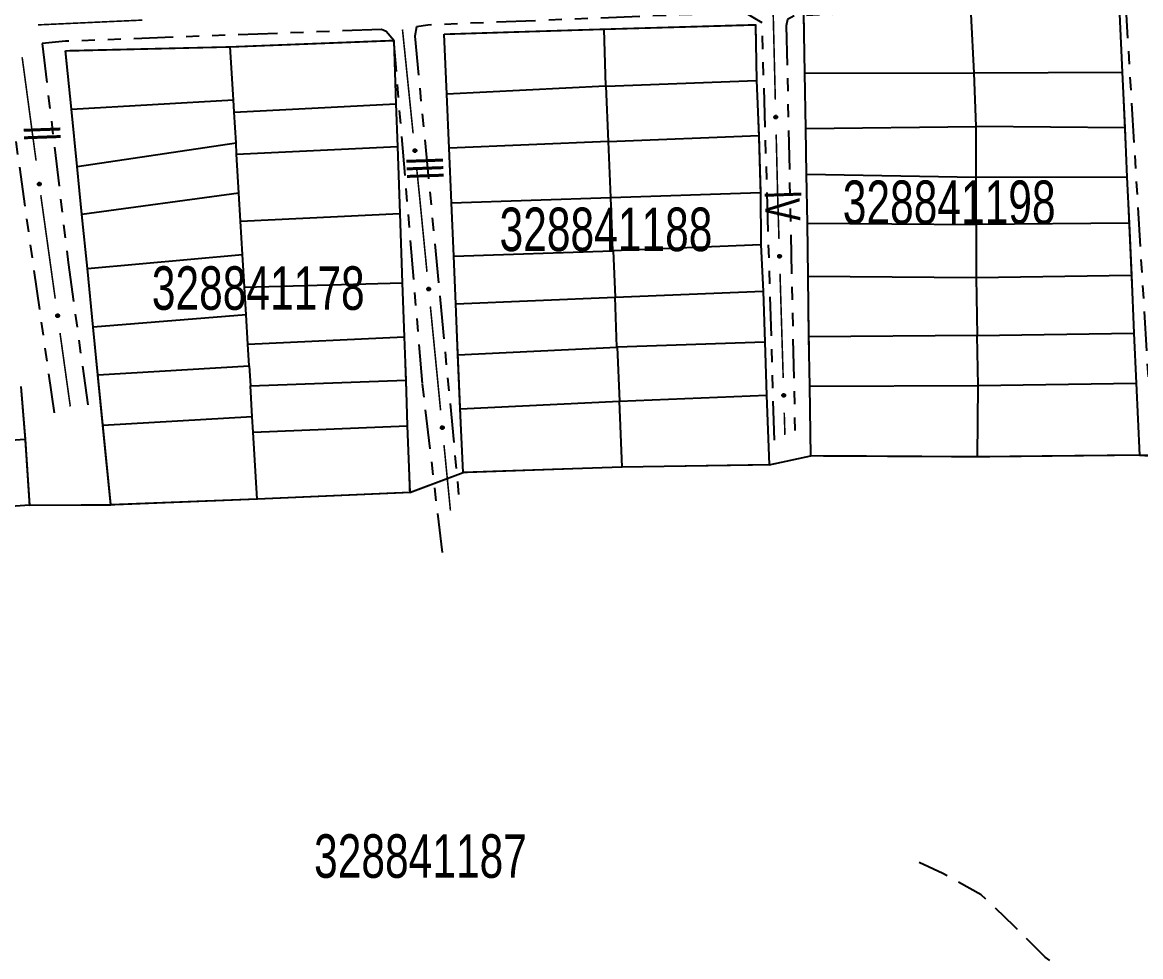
# Model space of a CAD drawing. Extents: x 203604 to 204690, y 4848469 to 4850418.
# Drawn here: x 203919.3 to 204047.8, y 4850083.7 to 4850191.1 of the extents above; entities that cross this region are included whole.
import ezdxf

# ---------------------------------------------------------------- set-up
doc = ezdxf.new("R2010")
doc.units = 0
doc.header["$LTSCALE"] = 1.5
doc.header["$MEASUREMENT"] = 0
doc.linetypes.add('TRACO_15', pattern=[3, 2, -1])
doc.linetypes.add('TRACO_25', pattern=[8, 3, -1, 1, -1, 1, -1])
for name, color, linetype in [('CD_MALHA_LOTES', 7, 'CONTINUOUS'), ('CD_TXT_QUADRA', 2, 'CONTINUOUS'), ('RU-QUADRA', 210, 'CONTINUOUS'), ('SV-CAMINHO-TRILHA', 20, 'CONTINUOUS'), ('SV-EIXO-RUA-N-PAV', 6, 'CONTINUOUS'), ('SV-RUA-NAO-PAV', 7, 'CONTINUOUS'), ('SV-TXT-VIA-ATUAL', 250, 'CONTINUOUS')]:
    doc.layers.add(name, color=color, linetype=linetype)
doc.styles.add('ARIAL', font='ARIAL.SHX')

msp = doc.modelspace()

# ---------------------------------------------------------------- linework, layer by layer
at = {"layer": 'CD_MALHA_LOTES', "linetype": 'Continuous', "flags": 128}
for points in [[(204009.229472, 4850185.240335), (204009.123069, 4850192.01684)], [(204028.699466, 4850185.278857), (204028.365569, 4850192.01684)], [(204045.414624, 4850192.01684), (204045.716152, 4850185.350439)], [(203967.765063, 4850189.713292), (203986.131971, 4850190.285271)], [(203986.131971, 4850190.285271), (204003.54558, 4850190.793698)], [(203986.131971, 4850190.285271), (203986.322655, 4850183.738454)], [(204003.54558, 4850190.793698), (204003.672687, 4850184.374813)], [(203943.169929, 4850188.251565), (203961.961226, 4850188.990239)], [(203961.961226, 4850188.990239), (203962.218634, 4850181.688162)], [(203968.061761, 4850182.793251), (203967.765063, 4850189.713292)], [(203924.231041, 4850187.806692), (203943.169929, 4850188.251565)], [(203924.901858, 4850181.08625), (203924.231041, 4850187.806692)], [(203943.530849, 4850182.16431), (203943.169929, 4850188.251565)], [(204009.229472, 4850185.240335), (204028.699466, 4850185.278857)], [(204009.329687, 4850178.857845), (204009.229472, 4850185.240335)], [(204028.699466, 4850185.278857), (204045.716152, 4850185.350439)], [(204028.924863, 4850179.080461), (204028.699466, 4850185.278857)], [(204045.716152, 4850185.350439), (204046.005197, 4850178.960032)], [(203986.322655, 4850183.738454), (203968.061761, 4850182.793251)], [(203986.404579, 4850183.742694), (204003.672687, 4850184.374813)], [(203986.670688, 4850177.356082), (203986.404579, 4850183.742694)], [(204003.672687, 4850184.374813), (204003.9269, 4850178.051258)], [(203968.337043, 4850176.589532), (203968.061761, 4850182.793251)], [(203924.901858, 4850181.08625), (203943.530849, 4850182.16431)], [(203925.560113, 4850174.491661), (203924.901858, 4850181.08625)], [(203943.614125, 4850180.75977), (203943.530849, 4850182.16431)], [(203943.614125, 4850180.75977), (203962.218634, 4850181.688162)], [(203962.218634, 4850181.688162), (203962.391084, 4850176.796155)], [(203943.825069, 4850177.201987), (203943.614125, 4850180.75977)], [(204009.329687, 4850178.857845), (204028.924863, 4850179.080461)], [(204009.412662, 4850173.573372), (204009.329687, 4850178.857845)], [(204046.005197, 4850178.960032), (204028.924863, 4850179.080461)], [(204028.924863, 4850173.22016), (204028.924863, 4850179.080461)], [(204046.005197, 4850178.960032), (204046.262739, 4850173.266115)], [(203925.560113, 4850174.491661), (203943.825069, 4850177.201987)], [(203943.900613, 4850175.927864), (203943.825069, 4850177.201987)], [(203986.670688, 4850177.356082), (203968.337043, 4850176.589532)], [(203986.670688, 4850177.356082), (204003.9269, 4850178.051258)], [(203986.938008, 4850170.940391), (203986.670688, 4850177.356082)], [(204003.9269, 4850178.051258), (204004.11756, 4850171.505266)], [(203943.900613, 4850175.927864), (203962.391084, 4850176.796155)], [(203944.166338, 4850171.446153), (203943.900613, 4850175.927864)], [(203962.391084, 4850176.796155), (203962.663184, 4850169.077298)], [(203968.597379, 4850170.300741), (203968.337043, 4850176.589532)], [(203926.110956, 4850168.973158), (203925.560113, 4850174.491661)], [(204009.521878, 4850167.98864), (204009.412662, 4850173.573372)], [(204028.924863, 4850173.22016), (204009.412662, 4850173.573372)], [(204046.262739, 4850173.266115), (204028.924863, 4850173.22016)], [(204028.924863, 4850167.81065), (204028.924863, 4850173.22016)], [(204046.262739, 4850173.266115), (204046.501465, 4850167.988193)], [(203944.166338, 4850171.446153), (203926.110956, 4850168.973158)], [(203944.358508, 4850168.205024), (203944.166338, 4850171.446153)], [(203968.597379, 4850170.300741), (203986.938008, 4850170.940391)], [(203986.938008, 4850170.940391), (204004.11756, 4850171.505266)], [(203987.148813, 4850164.800723), (203986.938008, 4850170.940391)], [(204004.11756, 4850171.505266), (204004.181113, 4850165.499478)], [(203968.860079, 4850164.173659), (203968.597379, 4850170.300741)], [(203926.731518, 4850162.756184), (203926.110956, 4850168.973158)], [(203944.358508, 4850168.205024), (203962.663184, 4850169.077298)], [(203944.562132, 4850164.392593), (203944.358508, 4850168.205024)], [(203962.663184, 4850169.077298), (203962.943589, 4850161.122855)], [(204009.595829, 4850161.907975), (204009.521878, 4850167.98864)], [(204009.521878, 4850167.98864), (204028.924863, 4850167.81065)], [(204046.501465, 4850167.988193), (204028.924863, 4850167.81065)], [(204028.924863, 4850167.81065), (204028.924863, 4850161.724953)], [(204046.501465, 4850167.988193), (204046.771898, 4850162.009281)], [(203926.731518, 4850162.756184), (203944.562132, 4850164.392593)], [(203944.806904, 4850160.642388), (203944.562132, 4850164.392593)], [(204004.181113, 4850165.499478), (203987.193764, 4850164.802237)], [(203987.193764, 4850164.802237), (203987.416255, 4850159.462464)], [(204004.181113, 4850165.499478), (204004.435327, 4850160.160999)], [(203969.09422, 4850158.712663), (203968.860079, 4850164.173659)], [(203927.404843, 4850156.010617), (203926.731518, 4850162.756184)], [(204009.705386, 4850154.93055), (204009.595829, 4850161.907975)], [(204009.595829, 4850161.907975), (204028.924863, 4850161.724953)], [(204028.924863, 4850161.724953), (204046.771898, 4850162.009281)], [(204028.924863, 4850161.724953), (204029.037561, 4850155.075764)], [(204046.771898, 4850162.009281), (204047.074241, 4850155.324879)], [(203944.806904, 4850160.642388), (203962.943589, 4850161.122855)], [(203944.996209, 4850157.449569), (203944.806904, 4850160.642388)], [(203962.943589, 4850161.122855), (203963.163028, 4850154.897884)], [(203969.09422, 4850158.712663), (203987.416255, 4850159.462464)], [(203987.416255, 4850159.462464), (204004.435327, 4850160.160999)], [(203987.59371, 4850153.74173), (203987.416255, 4850159.462464)], [(204004.435327, 4850160.160999), (204004.625987, 4850154.314094)], [(203969.344913, 4850152.865607), (203969.09422, 4850158.712663)], [(203944.996209, 4850157.449569), (203927.404843, 4850156.010617)], [(203945.195443, 4850154.089288), (203944.996209, 4850157.449569)], [(203927.950037, 4850150.548702), (203927.404843, 4850156.010617)], [(204029.037561, 4850155.075764), (204047.074241, 4850155.324879)], [(204047.074241, 4850155.324879), (204047.333829, 4850149.585713)], [(203945.195443, 4850154.089288), (203963.163028, 4850154.897884)], [(203945.344209, 4850151.580216), (203945.195443, 4850154.089288)], [(203963.163028, 4850154.897884), (203963.338519, 4850149.919616)], [(204004.625987, 4850154.314094), (203987.654533, 4850153.743774)], [(204004.625987, 4850154.314094), (204004.816646, 4850148.212976)], [(204029.037561, 4850155.075764), (204009.705386, 4850154.93055)], [(204009.79492, 4850149.228377), (204009.705386, 4850154.93055)], [(204029.150259, 4850149.32816), (204029.037561, 4850155.075764)], [(203969.611926, 4850146.637931), (203969.344913, 4850152.865607)], [(203987.654533, 4850153.743774), (203987.913887, 4850147.519286)], [(203927.950037, 4850150.548702), (203945.344209, 4850151.580216)], [(203945.344209, 4850151.580216), (203945.479832, 4850149.292802)], [(203928.531032, 4850144.728129), (203927.950037, 4850150.548702)], [(203919.075537, 4850149.217592), (203919.571567, 4850143.141221)], [(203945.479832, 4850149.292802), (203963.338519, 4850149.919616)], [(203945.691889, 4850145.716244), (203945.479832, 4850149.292802)], [(203963.338519, 4850149.919616), (203963.522393, 4850144.703524)], [(204009.79492, 4850149.228377), (204029.150259, 4850149.32816)], [(204009.920686, 4850141.218633), (204009.79492, 4850149.228377)], [(204029.063484, 4850141.118931), (204029.150259, 4850149.32816)], [(204029.150259, 4850149.32816), (204047.333829, 4850149.585713)], [(204047.333829, 4850149.585713), (204047.707772, 4850141.318335)], [(203987.913887, 4850147.519286), (204004.816646, 4850148.212976)], [(204004.816646, 4850148.212976), (204005.134413, 4850140.205258)], [(203969.611926, 4850146.637931), (203987.913887, 4850147.519286)], [(203969.925876, 4850139.315512), (203969.611926, 4850146.637931)], [(203988.229231, 4850139.951045), (203987.913887, 4850147.519286)], [(203945.691889, 4850145.716244), (203928.531032, 4850144.728129)], [(203945.796582, 4850143.950495), (203945.691889, 4850145.716244)], [(203929.442413, 4850135.597643), (203928.531032, 4850144.728129)], [(203945.796582, 4850143.950495), (203963.522393, 4850144.703524)], [(203946.252265, 4850136.264952), (203945.796582, 4850143.950495)], [(203963.522393, 4850144.703524), (203963.792981, 4850137.027592)], [(203899.287392, 4850141.770858), (203919.571567, 4850143.141221)], [(203919.571567, 4850143.141221), (203920.067597, 4850135.576759)], [(204005.134413, 4850140.205258), (204009.920686, 4850141.218633)], [(204029.063484, 4850141.118931), (204009.920686, 4850141.218633)], [(204047.707772, 4850141.318335), (204029.063484, 4850141.118931)], [(204047.707772, 4850141.318335), (204053.722492, 4850140.935344)], [(203988.229231, 4850139.951045), (203969.925876, 4850139.315512)], [(204005.134413, 4850140.205258), (203988.229231, 4850139.951045)], [(203963.792981, 4850137.027592), (203969.925876, 4850139.315512)], [(203946.252265, 4850136.264952), (203929.442413, 4850135.597643)], [(203963.792981, 4850137.027592), (203946.252265, 4850136.264952)], [(203920.067597, 4850135.576759), (203899.964933, 4850134.154611)], [(203920.067597, 4850135.576759), (203929.442413, 4850135.597643)]]:
    msp.add_lwpolyline(points, dxfattribs=at)
at = {"layer": 'CD_MALHA_LOTES', "linetype": 'Continuous'}
for points in [[(203986.404579, 4850183.742694), (203986.322655, 4850183.738454)], [(203968.860079, 4850164.173659), (203987.148813, 4850164.800723)], [(203969.344913, 4850152.865607), (203987.59371, 4850153.74173)]]:
    msp.add_lwpolyline(points, dxfattribs=at)
at = {"layer": 'RU-QUADRA', "linetype": 'Continuous', "const_width": 0.18, "flags": 128}
for points in [[(204047.707772, 4850141.318335), (204047.333829, 4850149.585713), (204047.074241, 4850155.324879), (204046.771898, 4850162.009281), (204046.501465, 4850167.988193), (204046.262739, 4850173.266115), (204046.005197, 4850178.960032), (204045.716152, 4850185.350439), (204045.414624, 4850192.01684), (204028.365569, 4850192.01684), (204009.123069, 4850192.01684)], [(204005.134413, 4850140.205258), (204004.816646, 4850148.212976), (204004.625987, 4850154.314094), (204004.435327, 4850160.160999), (204004.181113, 4850165.499478), (204004.11756, 4850171.505266), (204003.9269, 4850178.051258), (204003.672687, 4850184.374813), (204003.54558, 4850190.793698), (203986.131971, 4850190.285271), (203967.765063, 4850189.713292)], [(203963.792981, 4850137.027592), (203963.522393, 4850144.703524), (203963.338519, 4850149.919616), (203963.163028, 4850154.897884), (203962.943589, 4850161.122855), (203962.663184, 4850169.077298), (203962.391084, 4850176.796155), (203962.218634, 4850181.688162), (203961.961226, 4850188.990239), (203943.169929, 4850188.251565), (203924.231041, 4850187.806692)], [(203920.067597, 4850135.576759), (203919.571567, 4850143.141221), (203919.075537, 4850149.217592)]]:
    msp.add_lwpolyline(points, dxfattribs=at)
at = {"layer": 'RU-QUADRA', "linetype": 'Continuous'}
for points in [[(204009.123069, 4850192.01684, 0.18, 0.18, 0), (204009.229472, 4850185.240335, 0.18, 0.18, 0), (204009.329687, 4850178.857845, 0.18, 0.18, 0), (204009.412662, 4850173.573372, 0.18, 0.18, 0), (204009.521878, 4850167.98864, 0.18, 0.18, 0), (204009.595829, 4850161.907975, 0.18, 0.18, 0), (204009.705386, 4850154.93055, 0.18, 0.18, 0), (204009.79492, 4850149.228377, 0.18, 0.18, 0), (204009.920686, 4850141.218633, 0.18, 0.18, 0)], [(203967.765063, 4850189.713292, 0.18, 0.18, 0), (203968.061761, 4850182.793251, 0.18, 0.18, 0), (203968.337043, 4850176.589532, 0.18, 0.18, 0), (203968.597379, 4850170.300741, 0.18, 0.18, 0), (203968.860079, 4850164.173659, 0.18, 0.18, 0), (203969.09422, 4850158.712663, 0.18, 0.18, 0), (203969.344913, 4850152.865607, 0.18, 0.18, 0), (203969.611926, 4850146.637931, 0.18, 0.18, 0), (203969.925876, 4850139.315512, 0.18, 0.18, 0)], [(203924.231041, 4850187.806692, 0.18, 0.18, 0), (203924.901858, 4850181.08625, 0.18, 0.18, 0), (203925.560113, 4850174.491661, 0.18, 0.18, 0), (203926.110956, 4850168.973158, 0.18, 0.18, 0), (203926.731518, 4850162.756184, 0.18, 0.18, 0), (203927.404843, 4850156.010617, 0.18, 0.18, 0), (203927.950037, 4850150.548702, 0.18, 0.18, 0), (203928.531032, 4850144.728129, 0.18, 0.18, 0), (203929.442413, 4850135.597643, 0.18, 0.18, 0)], [(204009.920686, 4850141.218633, 0.18, 0.18, 0), (204005.134413, 4850140.205258, 0.18, 0.18, 0)], [(204009.920686, 4850141.218633, 0.18, 0.18, 0), (204029.063484, 4850141.118931, 0.18, 0.18, 0)], [(204029.063484, 4850141.118931, 0.18, 0.18, 0), (204047.707772, 4850141.318335, 0.18, 0.18, 0)], [(204053.715272, 4850141.226651, 0.18, 0.18, 0), (204047.707772, 4850141.318335, 0.18, 0.18, 0)], [(203988.229231, 4850139.951045, 0.18, 0.18, 0), (203969.925876, 4850139.315512, 0.18, 0.18, 0)], [(203988.229231, 4850139.951045, 0.18, 0.18, 0), (204005.134413, 4850140.205258, 0.18, 0.18, 0)], [(203969.925876, 4850139.315512, 0.18, 0.18, 0), (203963.792981, 4850137.027592, 0.18, 0.18, 0)], [(203946.252265, 4850136.264952, 0.18, 0.18, 0), (203929.442413, 4850135.597643, 0.18, 0.18, 0)], [(203946.252265, 4850136.264952, 0.18, 0.18, 0), (203963.792981, 4850137.027592, 0.18, 0.18, 0)], [(203899.964933, 4850134.154611, 0.18, 0.18, 0), (203920.067597, 4850135.576759, 0.18, 0.18, 0)], [(203929.442413, 4850135.597643, 0.18, 0.18, 0), (203920.067597, 4850135.576759, 0.18, 0.18, 0)]]:
    msp.add_lwpolyline(points, format="xyseb", dxfattribs=at)
at = {"layer": 'SV-CAMINHO-TRILHA', "linetype": 'TRACO_15'}
msp.add_polyline3d([(204094.08, 4850063.15, 8.37), (204089.05, 4850063.36, 8.37), (204083.95, 4850064.07, 8.37), (204078.8, 4850064.07, 8.36), (204073.64, 4850064.26, 8.32), (204068.23, 4850065.01, 8.34), (204063.04, 4850066.29, 8.23), (204058.2, 4850068.34, 8.22), (204053.68, 4850071.02, 8.12), (204049.8, 4850074.37, 7.99), (204045.79, 4850077.54, 8.02), (204040.97, 4850080.5, 7.8), (204036.86, 4850083.62, 7.89), (204033.31, 4850087.15, 7.85), (204029.52, 4850090.76, 7.72), (204025.09, 4850093.21, 7.55), (204022.38, 4850094.5, 7.33)], dxfattribs=at)
at = {"layer": 'SV-EIXO-RUA-N-PAV', "const_width": 0.18}
for points in [[(204005.54, 4850194.17), (204005.834105, 4850182.173605)], [(203921.057207, 4850190.775721), (203933.044629, 4850191.325011)], [(203962.965282, 4850190.246091), (203964.187243, 4850178.30847)], [(203919.23623, 4850187.058009), (203920.837174, 4850175.165281)], [(204005.93214, 4850178.174806), (204006.103702, 4850171.176909)], [(203964.594564, 4850174.329263), (203964.900054, 4850171.344857)], [(203921.377117, 4850171.201902), (203923.03706, 4850159.317265)], [(203964.900054, 4850171.344857), (203964.92, 4850171.15)], [(203964.92, 4850171.15), (203965.781663, 4850162.388143)], [(204006.103702, 4850171.176909), (204006.11, 4850170.92)], [(204006.11, 4850170.92), (204006.254293, 4850166.179181)], [(204006.375982, 4850162.181033), (204006.74105, 4850150.186587)], [(203966.173145, 4850158.407346), (203967.34759, 4850146.464956)], [(203923.590375, 4850155.35572), (203924.697004, 4850147.432629)], [(203924.697004, 4850147.432629), (203924.77, 4850146.91)], [(204006.862739, 4850146.188439), (204006.923584, 4850144.189364)], [(204006.923584, 4850144.189364), (204006.94, 4850143.65)], [(203967.739072, 4850142.484159), (203968.424165, 4850135.517765)], [(203968.424165, 4850135.517765), (203968.48, 4850134.95)]]:
    msp.add_lwpolyline(points, dxfattribs=at)
at = {"layer": 'SV-EIXO-RUA-N-PAV'}
for points in [[(204005.989649, 4850180.320541), (204006.025544, 4850180.28732), (204006.049601, 4850180.251429), (204006.061049, 4850180.215719), (204006.062938, 4850180.181525), (204006.06093, 4850180.146325), (204006.051076, 4850180.111283), (204006.031524, 4850180.074813), (204005.998452, 4850180.038572), (204005.960065, 4850180.016344), (204005.925656, 4850180.003247), (204005.890114, 4850179.999225), (204005.855952, 4850180.001748), (204005.819891, 4850180.013188), (204005.783125, 4850180.033363), (204005.747488, 4850180.0675), (204005.724144, 4850180.102848), (204005.713978, 4850180.137679), (204005.71016, 4850180.173437), (204005.712641, 4850180.209348), (204005.722512, 4850180.24369), (204005.742892, 4850180.280671), (204005.777051, 4850180.315399), (204005.812041, 4850180.339083), (204005.84672, 4850180.349736), (204005.882008, 4850180.352702), (204005.917338, 4850180.351118), (204005.952975, 4850180.342679), (204005.989649, 4850180.320541)], [(203964.485781, 4850176.473009), (203964.52414, 4850176.442668), (203964.550903, 4850176.408747), (203964.565082, 4850176.37403), (203964.569612, 4850176.340085), (203964.570335, 4850176.304835), (203964.563224, 4850176.269136), (203964.546554, 4850176.231261), (203964.516387, 4850176.192568), (203964.479836, 4850176.167436), (203964.446544, 4850176.151714), (203964.41142, 4850176.144952), (203964.377165, 4850176.144823), (203964.340327, 4850176.153437), (203964.30211, 4850176.170705), (203964.263937, 4850176.20198), (203964.237927, 4850176.235415), (203964.225094, 4850176.269355), (203964.218519, 4850176.304709), (203964.218212, 4850176.340705), (203964.225395, 4850176.375709), (203964.242851, 4850176.414156), (203964.274219, 4850176.451424), (203964.30727, 4850176.477746), (203964.341021, 4850176.491052), (203964.375973, 4850176.496741), (203964.411319, 4850176.497896), (203964.447503, 4850176.492242), (203964.485781, 4850176.473009)], [(203921.289147, 4850172.627527), (203921.328596, 4850172.598615), (203921.356588, 4850172.565701), (203921.372033, 4850172.531529), (203921.377808, 4850172.497773), (203921.379826, 4850172.462574), (203921.374032, 4850172.426637), (203921.358765, 4850172.388176), (203921.330041, 4850172.3484), (203921.294439, 4850172.321941), (203921.261748, 4850172.305006), (203921.226896, 4850172.296957), (203921.192669, 4850172.29557), (203921.155538, 4850172.302823), (203921.116712, 4850172.318675), (203921.077415, 4850172.348526), (203921.050194, 4850172.380982), (203921.036122, 4850172.414427), (203921.028253, 4850172.449516), (203921.026623, 4850172.485476), (203921.032514, 4850172.52072), (203921.048545, 4850172.559783), (203921.078522, 4850172.598179), (203921.110583, 4850172.625698), (203921.143822, 4850172.640236), (203921.178542, 4850172.647206), (203921.213821, 4850172.64966), (203921.250189, 4850172.645339), (203921.289147, 4850172.627527)], [(204006.420796, 4850164.32707), (204006.456887, 4850164.294063), (204006.481156, 4850164.258315), (204006.492816, 4850164.222673), (204006.494907, 4850164.188491), (204006.493107, 4850164.153279), (204006.48346, 4850164.11818), (204006.464124, 4850164.081595), (204006.431268, 4850164.045158), (204006.393013, 4850164.022704), (204006.358682, 4850164.009403), (204006.323164, 4850164.005171), (204006.288988, 4850164.007492), (204006.252859, 4850164.018718), (204006.215975, 4850164.038675), (204006.180137, 4850164.072601), (204006.156584, 4850164.107811), (204006.146212, 4850164.142581), (204006.142183, 4850164.178315), (204006.144451, 4850164.214241), (204006.154119, 4850164.248641), (204006.17428, 4850164.285741), (204006.208233, 4850164.32067), (204006.243082, 4850164.344562), (204006.277698, 4850164.35542), (204006.312967, 4850164.358594), (204006.348306, 4850164.357219), (204006.383992, 4850164.348991), (204006.420796, 4850164.32707)], [(203966.072894, 4850160.551509), (203966.111132, 4850160.521015), (203966.13776, 4850160.486987), (203966.151801, 4850160.452214), (203966.156196, 4850160.418252), (203966.156779, 4850160.382999), (203966.149525, 4850160.347328), (203966.132705, 4850160.30952), (203966.102384, 4850160.270948), (203966.065734, 4850160.245961), (203966.032379, 4850160.230372), (203965.997229, 4850160.22375), (203965.962974, 4850160.223757), (203965.92617, 4850160.232517), (203965.888022, 4850160.249937), (203965.849973, 4850160.281364), (203965.824096, 4850160.314903), (203965.811399, 4850160.348893), (203965.804965, 4850160.384273), (203965.804801, 4850160.42027), (203965.812124, 4850160.455245), (203965.829732, 4850160.493622), (203965.861248, 4850160.530765), (203965.894404, 4850160.556956), (203965.928207, 4850160.570127), (203965.963182, 4850160.575677), (203965.998532, 4850160.576692), (203966.034694, 4850160.570893), (203966.072894, 4850160.551509)], [(203923.402865, 4850157.494019), (203923.442313, 4850157.465108), (203923.470305, 4850157.432193), (203923.485751, 4850157.398022), (203923.491526, 4850157.364266), (203923.493544, 4850157.329067), (203923.48775, 4850157.29313), (203923.472483, 4850157.254668), (203923.443759, 4850157.214892), (203923.408157, 4850157.188433), (203923.375465, 4850157.171498), (203923.340613, 4850157.16345), (203923.306386, 4850157.162062), (203923.269256, 4850157.169315), (203923.23043, 4850157.185167), (203923.191133, 4850157.215018), (203923.163912, 4850157.247475), (203923.14984, 4850157.28092), (203923.141971, 4850157.316008), (203923.140341, 4850157.351969), (203923.146232, 4850157.387212), (203923.162263, 4850157.426275), (203923.192239, 4850157.464671), (203923.224301, 4850157.492191), (203923.25754, 4850157.506728), (203923.292259, 4850157.513698), (203923.327539, 4850157.516152), (203923.363906, 4850157.511831), (203923.402865, 4850157.494019)], [(204006.907553, 4850148.334476), (204006.943644, 4850148.301469), (204006.967913, 4850148.26572), (204006.979572, 4850148.230079), (204006.981663, 4850148.195896), (204006.979864, 4850148.160685), (204006.970217, 4850148.125586), (204006.950881, 4850148.089), (204006.918024, 4850148.052564), (204006.87977, 4850148.03011), (204006.845438, 4850148.016809), (204006.809921, 4850148.012577), (204006.775744, 4850148.014898), (204006.739616, 4850148.026124), (204006.702732, 4850148.046081), (204006.666893, 4850148.080007), (204006.643341, 4850148.115216), (204006.632969, 4850148.149987), (204006.62894, 4850148.185721), (204006.631208, 4850148.221647), (204006.640876, 4850148.256047), (204006.661036, 4850148.293147), (204006.694989, 4850148.328076), (204006.729839, 4850148.351968), (204006.764454, 4850148.362826), (204006.799724, 4850148.366), (204006.835062, 4850148.364625), (204006.870749, 4850148.356396), (204006.907553, 4850148.334476)], [(203967.638821, 4850144.628322), (203967.677059, 4850144.597828), (203967.703687, 4850144.563801), (203967.717728, 4850144.529028), (203967.722123, 4850144.495065), (203967.722706, 4850144.459813), (203967.715452, 4850144.424142), (203967.698631, 4850144.386334), (203967.668311, 4850144.347761), (203967.63166, 4850144.322774), (203967.598306, 4850144.307185), (203967.563155, 4850144.300563), (203967.5289, 4850144.30057), (203967.492096, 4850144.30933), (203967.453948, 4850144.326751), (203967.4159, 4850144.358178), (203967.390023, 4850144.391716), (203967.377325, 4850144.425706), (203967.370892, 4850144.461087), (203967.370728, 4850144.497083), (203967.37805, 4850144.532058), (203967.395659, 4850144.570436), (203967.427175, 4850144.607578), (203967.460331, 4850144.633769), (203967.494134, 4850144.646941), (203967.529109, 4850144.65249), (203967.564459, 4850144.653505), (203967.60062, 4850144.647706), (203967.638821, 4850144.628322)]]:
    msp.add_lwpolyline(points, close=True, dxfattribs=at)
for points in [[(204005.712641, 4850180.209348), (204005.724144, 4850180.102848)], [(204005.718318, 4850180.222196), (204005.73517, 4850180.091576)], [(204005.722512, 4850180.24369), (204005.747488, 4850180.0675)], [(204005.735215, 4850180.256734), (204005.764652, 4850180.058175)], [(204005.742892, 4850180.280671), (204005.783125, 4850180.033363)], [(204005.761595, 4850180.294234), (204005.800922, 4850180.026306)], [(204005.777051, 4850180.315399), (204005.819891, 4850180.013188)], [(204005.793598, 4850180.325047), (204005.836756, 4850180.01217)], [(204005.812041, 4850180.339083), (204005.855952, 4850180.001748)], [(204005.828697, 4850180.340922), (204005.872457, 4850180.003491)], [(204005.84672, 4850180.349736), (204005.890114, 4850179.999225)], [(204005.863996, 4850180.348612), (204005.90523, 4850180.00293)], [(204005.882008, 4850180.352702), (204005.925656, 4850180.003247)], [(204005.900861, 4850180.34815), (204005.944521, 4850180.014812)], [(204005.917338, 4850180.351118), (204005.960065, 4850180.016344)], [(204005.935131, 4850180.342166), (204005.979587, 4850180.032051)], [(204005.952975, 4850180.342679), (204005.998452, 4850180.038572)], [(204005.969535, 4850180.330725), (204006.013021, 4850180.06017)], [(204005.989649, 4850180.320541), (204006.031524, 4850180.074813)], [(204006.008466, 4850180.301651), (204006.040697, 4850180.100431)], [(204006.025544, 4850180.28732), (204006.051076, 4850180.111283)], [(204006.039346, 4850180.26692), (204006.0548, 4850180.13763)], [(204006.049601, 4850180.251429), (204006.06093, 4850180.146325)], [(203964.218212, 4850176.340705), (203964.237927, 4850176.235415)], [(203964.222878, 4850176.353954), (203964.249792, 4850176.22503)], [(203964.225395, 4850176.375709), (203964.263937, 4850176.20198)], [(203964.237051, 4850176.389696), (203964.281771, 4850176.194013)], [(203964.242851, 4850176.414156), (203964.30211, 4850176.170705)], [(203964.260448, 4850176.429126), (203964.320399, 4850176.165047)], [(203964.274219, 4850176.451424), (203964.340327, 4850176.153437)], [(203964.289969, 4850176.462324), (203964.357221, 4850176.153728)], [(203964.30727, 4850176.477746), (203964.377165, 4850176.144823)], [(203964.323734, 4850176.480868), (203964.393487, 4850176.147839)], [(203964.341021, 4850176.491052), (203964.41142, 4850176.144952)], [(203964.358332, 4850176.491268), (203964.426204, 4850176.149816)], [(203964.375973, 4850176.496741), (203964.446544, 4850176.151714)], [(203964.395122, 4850176.493662), (203964.464458, 4850176.164705)], [(203964.411319, 4850176.497896), (203964.479836, 4850176.167436)], [(203964.429752, 4850176.490349), (203964.498084, 4850176.184607)], [(203964.447503, 4850176.492242), (203964.516387, 4850176.192568)], [(203964.464939, 4850176.481606), (203964.52924, 4850176.215229)], [(203964.485781, 4850176.473009), (203964.546554, 4850176.231261)], [(203964.506004, 4850176.455633), (203964.553717, 4850176.257513)], [(203964.52414, 4850176.442668), (203964.563224, 4850176.269136)], [(203964.53948, 4850176.423397), (203964.564897, 4850176.295692)], [(203964.550903, 4850176.408747), (203964.570335, 4850176.304835)], [(203921.026623, 4850172.485476), (203921.050194, 4850172.380982)], [(203921.030798, 4850172.498888), (203921.062433, 4850172.371041)], [(203921.032514, 4850172.52072), (203921.077415, 4850172.348526)], [(203921.043648, 4850172.535127), (203921.095531, 4850172.341219)], [(203921.048545, 4850172.559783), (203921.116712, 4850172.318675)], [(203921.06558, 4850172.57539), (203921.135198, 4850172.313693)], [(203921.078522, 4850172.598179), (203921.155538, 4850172.302823)], [(203921.093861, 4850172.609651), (203921.17241, 4850172.303735)], [(203921.110583, 4850172.625698), (203921.192669, 4850172.29557)], [(203921.126921, 4850172.629424), (203921.208868, 4850172.299183)], [(203921.143822, 4850172.640236), (203921.226896, 4850172.296957)], [(203921.161114, 4850172.641088), (203921.241491, 4850172.302362)], [(203921.178542, 4850172.647206), (203921.261748, 4850172.305006)], [(203921.19779, 4850172.644833), (203921.279171, 4850172.318647)], [(203921.213821, 4850172.64966), (203921.294439, 4850172.321941)], [(203921.232519, 4850172.642795), (203921.312043, 4850172.339771)], [(203921.250189, 4850172.645339), (203921.330041, 4850172.3484)], [(203921.268003, 4850172.635351), (203921.342053, 4850172.371518)], [(203921.289147, 4850172.627527), (203921.358765, 4850172.388176)], [(203921.309995, 4850172.610905), (203921.364959, 4850172.414673)], [(203921.328596, 4850172.598615), (203921.374032, 4850172.426637)], [(203921.344634, 4850172.579921), (203921.374728, 4850172.453237)], [(203921.356588, 4850172.565701), (203921.379826, 4850172.462574)], [(204006.17428, 4850164.285741), (204006.215975, 4850164.038675)], [(204006.192902, 4850164.299414), (204006.233813, 4850164.031724)], [(204006.208233, 4850164.32067), (204006.252859, 4850164.018718)], [(204006.224722, 4850164.330416), (204006.269731, 4850164.017801)], [(204006.243082, 4850164.344562), (204006.288988, 4850164.007492)], [(204006.259727, 4850164.346498), (204006.305483, 4850164.009333)], [(204006.277698, 4850164.35542), (204006.323164, 4850164.005171)], [(204006.29498, 4850164.354397), (204006.338258, 4850164.008965)], [(204006.312967, 4850164.358594), (204006.358682, 4850164.009403)], [(204006.331847, 4850164.354154), (204006.377478, 4850164.02108)], [(204006.348306, 4850164.357219), (204006.393013, 4850164.022704)], [(204006.366152, 4850164.348372), (204006.412441, 4850164.038526)], [(204006.383992, 4850164.348991), (204006.431268, 4850164.045158)], [(204006.400623, 4850164.337135), (204006.445708, 4850164.066842)], [(204006.420796, 4850164.32707), (204006.464124, 4850164.081595)], [(204006.439725, 4850164.308292), (204006.473146, 4850164.107266)], [(204006.456887, 4850164.294063), (204006.48346, 4850164.11818)], [(204006.144451, 4850164.214241), (204006.156584, 4850164.107811)], [(204006.150052, 4850164.227122), (204006.167676, 4850164.096604)], [(204006.154119, 4850164.248641), (204006.180137, 4850164.072601)], [(204006.166745, 4850164.261759), (204006.197356, 4850164.063378)], [(204006.47081, 4850164.273744), (204006.487028, 4850164.144548)], [(204006.481156, 4850164.258315), (204006.493107, 4850164.153279)], [(203965.804801, 4850160.42027), (203965.824096, 4850160.314903)], [(203965.80952, 4850160.433501), (203965.83592, 4850160.304471)], [(203965.812124, 4850160.455245), (203965.849973, 4850160.281364)], [(203965.823835, 4850160.469186), (203965.867776, 4850160.273326)], [(203965.829732, 4850160.493622), (203965.888022, 4850160.249937)], [(203965.847388, 4850160.508522), (203965.906288, 4850160.244207)], [(203965.861248, 4850160.530765), (203965.92617, 4850160.232517)], [(203965.877042, 4850160.541603), (203965.943065, 4850160.232741)], [(203965.894404, 4850160.556956), (203965.962974, 4850160.223757)], [(203965.91088, 4850160.560012), (203965.979307, 4850160.226708)], [(203965.928207, 4850160.570127), (203965.997229, 4850160.22375)], [(203965.945519, 4850160.570275), (203966.012032, 4850160.228555)], [(203965.963182, 4850160.575677), (203966.032379, 4850160.230372)], [(203965.982318, 4850160.572522), (203966.050344, 4850160.243291)], [(203965.998532, 4850160.576692), (203966.065734, 4850160.245961)], [(203966.016935, 4850160.569071), (203966.084049, 4850160.263059)], [(203966.034694, 4850160.570893), (203966.102384, 4850160.270948)], [(203966.052086, 4850160.560188), (203966.115327, 4850160.293557)], [(203966.072894, 4850160.551509), (203966.132705, 4850160.30952)], [(203966.093048, 4850160.534052), (203966.139972, 4850160.335743)], [(203966.111132, 4850160.521015), (203966.149525, 4850160.347328)], [(203966.126395, 4850160.501683), (203966.151304, 4850160.373877)], [(203966.13776, 4850160.486987), (203966.156779, 4850160.382999)], [(203923.140341, 4850157.351969), (203923.163912, 4850157.247475)], [(203923.144516, 4850157.36538), (203923.17615, 4850157.237533)], [(203923.146232, 4850157.387212), (203923.191133, 4850157.215018)], [(203923.157365, 4850157.401619), (203923.209249, 4850157.207712)], [(203923.162263, 4850157.426275), (203923.23043, 4850157.185167)], [(203923.179297, 4850157.441882), (203923.248915, 4850157.180186)], [(203923.192239, 4850157.464671), (203923.269256, 4850157.169315)], [(203923.207578, 4850157.476143), (203923.286128, 4850157.170228)], [(203923.224301, 4850157.492191), (203923.306386, 4850157.162062)], [(203923.240639, 4850157.495916), (203923.322586, 4850157.165675)], [(203923.25754, 4850157.506728), (203923.340613, 4850157.16345)], [(203923.274831, 4850157.507581), (203923.355208, 4850157.168854)], [(203923.292259, 4850157.513698), (203923.375465, 4850157.171498)], [(203923.311508, 4850157.511326), (203923.392889, 4850157.185139)], [(203923.327539, 4850157.516152), (203923.408157, 4850157.188433)], [(203923.346237, 4850157.509287), (203923.42576, 4850157.206263)], [(203923.363906, 4850157.511831), (203923.443759, 4850157.214892)], [(203923.381721, 4850157.501844), (203923.45577, 4850157.23801)], [(203923.402865, 4850157.494019), (203923.472483, 4850157.254668)], [(203923.423713, 4850157.477398), (203923.478676, 4850157.281165)], [(203923.442313, 4850157.465108), (203923.48775, 4850157.29313)], [(203923.458351, 4850157.446414), (203923.488445, 4850157.319729)], [(203923.470305, 4850157.432193), (203923.493544, 4850157.329067)], [(204006.631208, 4850148.221647), (204006.643341, 4850148.115216)], [(204006.636809, 4850148.234528), (204006.654433, 4850148.10401)], [(204006.640876, 4850148.256047), (204006.666893, 4850148.080007)], [(204006.653502, 4850148.269165), (204006.684112, 4850148.070784)], [(204006.661036, 4850148.293147), (204006.702732, 4850148.046081)], [(204006.679659, 4850148.30682), (204006.72057, 4850148.03913)], [(204006.694989, 4850148.328076), (204006.739616, 4850148.026124)], [(204006.711479, 4850148.337822), (204006.756488, 4850148.025207)], [(204006.729839, 4850148.351968), (204006.775744, 4850148.014898)], [(204006.746483, 4850148.353904), (204006.792239, 4850148.016739)], [(204006.764454, 4850148.362826), (204006.809921, 4850148.012577)], [(204006.781737, 4850148.361803), (204006.825014, 4850148.016371)], [(204006.799724, 4850148.366), (204006.845438, 4850148.016809)], [(204006.818603, 4850148.36156), (204006.864235, 4850148.028486)], [(204006.835062, 4850148.364625), (204006.87977, 4850148.03011)], [(204006.852908, 4850148.355778), (204006.899198, 4850148.045932)], [(204006.870749, 4850148.356396), (204006.918024, 4850148.052564)], [(204006.887379, 4850148.344541), (204006.932465, 4850148.074248)], [(204006.907553, 4850148.334476), (204006.950881, 4850148.089)], [(204006.926481, 4850148.315698), (204006.959903, 4850148.114672)], [(204006.943644, 4850148.301469), (204006.970217, 4850148.125586)], [(204006.957566, 4850148.28115), (204006.973785, 4850148.151954)], [(204006.967913, 4850148.26572), (204006.979864, 4850148.160685)], [(203967.370728, 4850144.497083), (203967.390023, 4850144.391716)], [(203967.375446, 4850144.510314), (203967.401847, 4850144.381284)], [(203967.37805, 4850144.532058), (203967.4159, 4850144.358178)], [(203967.389761, 4850144.545999), (203967.433703, 4850144.350139)], [(203967.395659, 4850144.570436), (203967.453948, 4850144.326751)], [(203967.413315, 4850144.585335), (203967.472215, 4850144.32102)], [(203967.427175, 4850144.607578), (203967.492096, 4850144.30933)], [(203967.442968, 4850144.618416), (203967.508991, 4850144.309555)], [(203967.460331, 4850144.633769), (203967.5289, 4850144.30057)], [(203967.476807, 4850144.636826), (203967.545233, 4850144.303521)], [(203967.494134, 4850144.646941), (203967.563155, 4850144.300563)], [(203967.511446, 4850144.647088), (203967.577958, 4850144.305368)], [(203967.529109, 4850144.65249), (203967.598306, 4850144.307185)], [(203967.548245, 4850144.649336), (203967.616271, 4850144.320105)], [(203967.564459, 4850144.653505), (203967.63166, 4850144.322774)], [(203967.582862, 4850144.645884), (203967.649976, 4850144.339873)], [(203967.60062, 4850144.647706), (203967.668311, 4850144.347761)], [(203967.618013, 4850144.637001), (203967.681254, 4850144.370371)], [(203967.638821, 4850144.628322), (203967.698631, 4850144.386334)], [(203967.658974, 4850144.610865), (203967.705899, 4850144.412556)], [(203967.677059, 4850144.597828), (203967.715452, 4850144.424142)], [(203967.692322, 4850144.578496), (203967.717231, 4850144.450691)], [(203967.703687, 4850144.563801), (203967.722706, 4850144.459813)]]:
    msp.add_lwpolyline(points, dxfattribs=at)
at = {"layer": 'SV-RUA-NAO-PAV', "linetype": 'TRACO_25'}
for points in [[(204049.28, 4850141.34, 12.29), (204046.21, 4850191.97, 12.19), (204045.38, 4850192.89, 12.19), (204044.66, 4850193.07, 12.19), (204043.89, 4850193.06, 12.19), (204008.01, 4850191.82, 11.62), (204007.22, 4850191.4, 11.62), (204007.1, 4850190.65, 11.62), (204008.09, 4850144.02, 11.88)], [(204005.74, 4850143.02, 11.87), (204004.31, 4850191.02, 11.79), (204002.26, 4850192.23, 11.79), (203965.9, 4850190.76, 9.24), (203964.58, 4850190.57, 9.24), (203964.37, 4850189.49, 9.24), (203967.3, 4850159.18, 8.72), (203969.5, 4850135.95, 8.65)], [(203967.56, 4850130.12, 7.98), (203965.27, 4850149.55, 8.83), (203961.96, 4850188.99, 9.82), (203961.1, 4850190.02, 9.82), (203960.57, 4850190.25, 9.82), (203924.22, 4850188.89, 8.77), (203921.54, 4850188.63, 8.94), (203924.52, 4850163.45, 7.92), (203926.84, 4850146.62, 7.64)], [(203922.94, 4850146.19, 7.78), (203917, 4850188.23, 8.82), (203907.49, 4850188.88, 8.66), (203894.9, 4850188.49, 8.62), (203866.71, 4850186.25, 7.65), (203845.65, 4850184.75, 7.6), (203829.01, 4850183.6, 7.6)]]:
    msp.add_polyline3d(points, dxfattribs=at)

# ---------------------------------------------------------------- texts
at = {"layer": 'CD_TXT_QUADRA', "style": 'ARIAL', "width": 0.7}
for s, p in [('328841198', (204013.589614, 4850167.887269)), ('328841188', (203974.126934, 4850164.771795)), ('328841178', (203934.145009, 4850158.021599)), ('328841187', (203952.800936, 4850092.729955))]:
    msp.add_text(s, height=5, dxfattribs=at).set_placement(p)
at = {"layer": 'SV-TXT-VIA-ATUAL', "style": 'ARIAL', "width": 0.7}
for s, p in [('ll', (203919.410039, 4850179.099101)), ('lll', (203963.404969, 4850175.525908)), ('lV', (204004.608343, 4850171.617729))]:
    msp.add_text(s, height=4, rotation=272, dxfattribs=at).set_placement(p)

doc.saveas('drawing.dxf')
